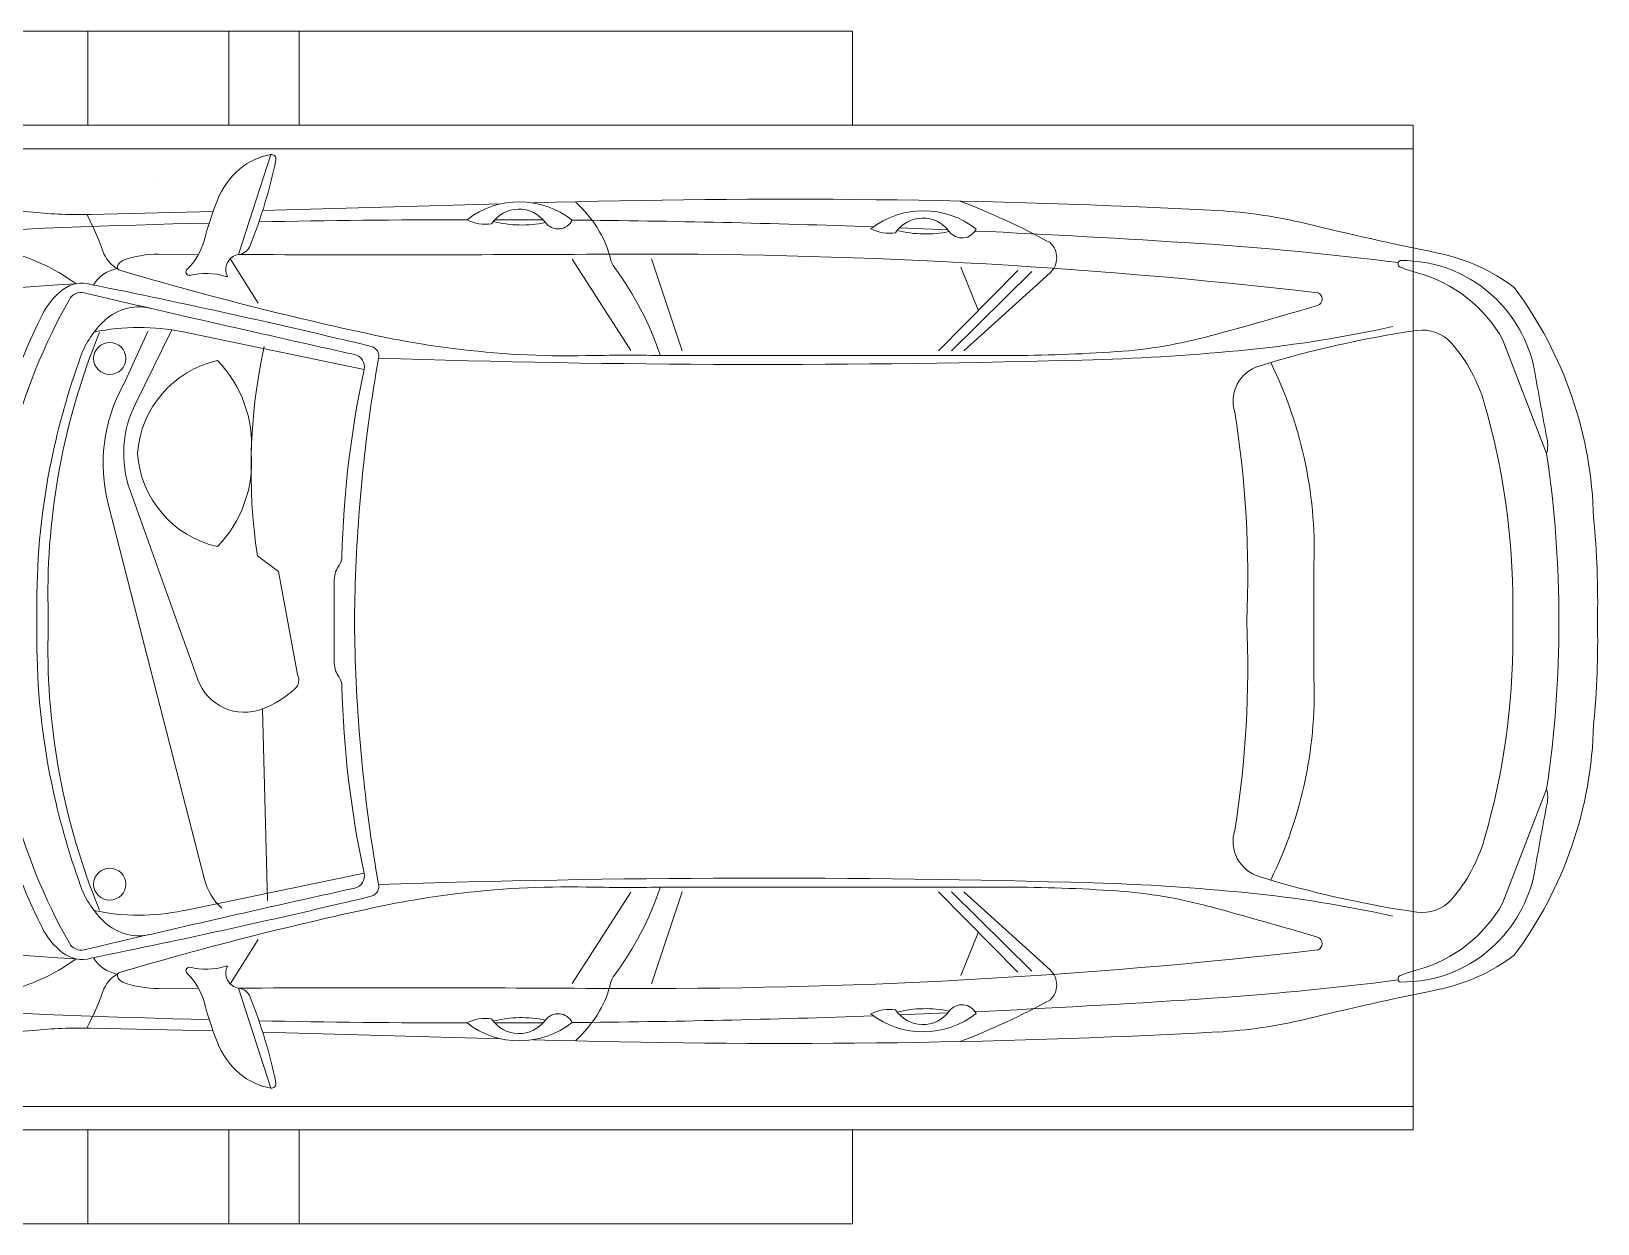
# Model space of a CAD drawing. Header units: millimetres. Extents: x 48966 to 155647, y -43515 to 30475.
# Drawn here: x 136231 to 139567, y -9263 to -6723 of the extents above; entities that cross this region are included whole.
import ezdxf

# ---------------------------------------------------------------- set-up
doc = ezdxf.new("R2010")
doc.units = ezdxf.units.MM
doc.layers.add('Парковка', color=7, linetype='Continuous', lineweight=9)
doc.layers.add('Элементы узлов', color=7, linetype='Continuous', lineweight=9)

# ---------------------------------------------------------------- blocks, each defined once
blk = doc.blocks.new('Прк_Свб_Механизированная парковка_Параллельная - Прк_Свб_Механизированная парковка_Параллельная-8455325-План -1-го этажа на отм_ -10_350')
at = {"layer": 'Парковка'}
for p, q in [((260, 1334), (260, -2672)), ((310, -2672), (310, 1334)), ((310, -2672), (310, 1334)), ((2350, 1334), (2350, -2672)), ((2350, -2672), (2350, 1334)), ((2400, 1334), (2400, -2672)), ((60, 150), (60, 300)), ((260, 300), (260, 150)), ((2400, 150), (2400, 300)), ((2600, 300), (2600, 150)), ((60, -150), (60, 150)), ((60, 150), (260, 150)), ((60, 150), (260, 150)), ((260, 150), (260, -150)), ((2400, -150), (2400, 150)), ((2400, 150), (2600, 150)), ((2400, 150), (2600, 150)), ((2600, 150), (2600, -150)), ((2283.4, 0), (2284, 0)), ((60, -300), (60, -150)), ((260, -150), (60, -150)), ((60, -150), (260, -150)), ((260, -150), (260, -300)), ((2400, -300), (2400, -150)), ((2600, -150), (2400, -150)), ((2400, -150), (2600, -150)), ((2600, -150), (2600, -300)), ((60, -1478), (60, -300)), ((60, -300), (260, -300)), ((260, -300), (260, -1478)), ((2400, -1478), (2400, -300)), ((2400, -300), (2600, -300)), ((2600, -300), (2600, -1478)), ((60, -1478), (260, -1478)), ((2400, -1478), (2600, -1478)), ((310, -2672), (260, -2672)), ((2350, -2672), (310, -2672)), ((2400, -2672), (2350, -2672))]:
    blk.add_line(p, q, dxfattribs=at)
at = {"layer": 'Элементы узлов'}
for p, q in [((1303.1, 258.5), (1343.2, 258.5)), ((1311.3, 234.6), (1343.2, 234.6)), ((1343.2, 258.5), (1383.3, 258.5)), ((1343.2, 234.6), (1375, 234.6)), ((476.6, 144.2), (470.5, -116.9)), ((2209.8, 144.2), (2215.9, -116.9)), ((1343.2, 42.9), (1593.2, 106.6)), ((1846.8, 74.4), (1960.8, 22.4)), ((793, -98.7), (1343.2, 42.9)), ((1343.2, -39.7), (1622, 60)), ((1808, 47.9), (1964.1, -28.6)), ((561.5, -85.9), (561.1, -1.3)), ((2124.8, -85.9), (2125.3, -1.3)), ((806.5, -438.5), (726.8, -52.8)), ((1218.9, -84.4), (1343.2, -39.7)), ((1879.9, -438.5), (1959.6, -52.8)), ((571.8, -154.1), (665.5, -212.9)), ((2114.5, -154.1), (2020.8, -212.9)), ((561.9, -171.1), (349, -239.4)), ((2124.5, -171.1), (2337.4, -239.4)), ((467.9, -222.5), (454, -729.1)), ((1156.5, -221.7), (748.8, -232.5)), ((1449.5, -256.3), (1482.5, -211.2)), ((2218.5, -222.5), (2232.4, -729.1)), ((1229.8, -296.5), (1449.5, -256.3)), ((1343.2, -374.6), (1253.6, -374.6)), ((1432.8, -374.6), (1343.2, -374.6)), ((487.7, -716.5), (488.1, -819.7)), ((2198.7, -716.5), (2198.3, -819.7)), ((451.9, -798), (451.8, -800.1)), ((2234.5, -798), (2234.5, -800.1)), ((766.3, -1006.4), (571.5, -881.2)), ((1920.1, -1006.4), (2114.9, -881.2)), ((766.9, -1115.4), (570.8, -1049.9)), ((1919.5, -1115.4), (2115.5, -1049.9)), ((776.9, -1069.1), (776.9, -1806.6)), ((1909.5, -1069.1), (1909.5, -1806.6)), ((505, -1578.3), (509.2, -1681.5)), ((2181.4, -1578.3), (2177.2, -1681.5)), ((766.9, -1661.7), (596.1, -1830.6)), ((1919.5, -1661.7), (2090.3, -1830.6)), ((766.9, -1689), (598, -1860)), ((1919.5, -1689), (2088.3, -1860)), ((681.5, -1746.2), (589, -1709.1)), ((766.9, -1715.5), (600.7, -1899)), ((1919.5, -1715.5), (2085.7, -1899)), ((2004.9, -1746.2), (2097.4, -1709.1)), ((1343.2, -2460.4), (1235.7, -2460.4)), ((1450.6, -2460.4), (1343.2, -2460.4)), ((985.4, -2956.2), (744, -2863.3)), ((1701, -2956.2), (1942.4, -2863.3)), ((1310.2, -2884.5), (1343.2, -2884.5)), ((1343.2, -2884.5), (1376.2, -2884.5))]:
    blk.add_line(p, q, dxfattribs=at)
for centre in [(783.3, 103.4), (1903.1, 103.4)]:
    blk.add_circle(centre, 34.2, dxfattribs=at)
for centre, radius, start, end in [((5600.6, -107.2), 4984.5, 162.2564, 176.7534), ((-2914.2, -107.2), 4984.5, 3.2466, 17.7436), ((23730.1, -681.5), 23242.5, 175.51359, 178.58766), ((-21043.8, -681.5), 23242.5, 1.41234, 4.48641), ((2275.9, 446.1), 1813, 180.6626, 185.6835), ((410.4, 446.1), 1813, 354.3165, 359.3374), ((1280.9, -931.2), 1318.2, 90, 116.5895), ((1405.4, -931.2), 1318.2, 63.4105, 90), ((1277.3, -906), 1258.5, 90, 119.5106), ((1409.1, -906), 1258.5, 60.4894, 90), ((977.2, 430.1), 435.6, 197.2913, 215.8402), ((1709.2, 430.1), 435.6, 324.1598, 342.7087), ((-531.7, 166.7), 1008.5, 358.725, 5.6835), ((762.2, 105.2), 159.2, 116.5895, 141.7511), ((1283.1, -1222.6), 1457.5, 88.8885, 112.382), ((1303.1, -1237.9), 1496.5, 90, 101.667), ((1403.3, -1222.6), 1457.5, 67.618, 91.1115), ((1383.3, -1237.9), 1496.5, 78.333, 90), ((1924.2, 105.2), 159.2, 38.2489, 63.4105), ((3218.1, 166.7), 1008.5, 174.3165, 181.275), ((689.5, 162.5), 66.6, 141.7511, 196.5561), ((1326.6, -1352.2), 1613.1, 101.667, 109.8195), ((1359.7, -1352.2), 1613.1, 70.1805, 78.333), ((1996.9, 162.5), 66.6, 343.4439, 38.2489), ((671.5, 164.3), 28.7, 119.5106, 193.1999), ((2014.9, 164.3), 28.7, 346.8001, 60.4894), ((718.1, 593.9), 503.1, 241.3338, 251.0146), ((664.8, 74.6), 74.1, 120.9469, 169.9746), ((16869.6, 3417.3), 16570.5, 191.39461, 193.50875), ((-47059.2, -11030.7), 48997.3, 12.50884, 13.19986), ((846.3, -19.5), 196.5, 109.8195, 137.2732), ((1182.9, 41.4), 465.7, 168.202, 191.677), ((1840, -19.5), 196.5, 42.7268, 70.1805), ((49745.6, -11030.7), 48997.3, 166.80014, 167.49116), ((-14183.2, 3417.3), 16570.5, 346.49125, 348.60539), ((1503.5, 41.4), 465.7, 348.323, 11.798), ((2021.5, 74.6), 74.1, 10.0254, 59.0531), ((1968.3, 593.9), 503.1, 288.9854, 298.6662), ((531.7, 52.2), 69.7, 28.1772, 71.0146), ((780.9, 40.9), 107.5, 137.2732, 196.0324), ((1679.2, -231.2), 348.6, 61.2722, 104.2875), ((1905.4, 40.9), 107.5, 343.9676, 42.7268), ((2154.6, 52.2), 69.7, 108.9854, 151.8228), ((782.4, 0.1), 221.3, 160.1434, 180.3434), ((590.9, 69.2), 17.7, 100.6077, 160.1434), ((588.8, 80.1), 6.67, 16.4743, 100.6077), ((-6475.9, -2009.1), 7373.8, 12.12755, 16.47434), ((1700.9, -160.8), 234.5, 62.8298, 109.675), ((9162.2, -2009.1), 7373.8, 163.52566, 167.87245), ((2097.5, 80.1), 6.67, 79.3923, 163.5257), ((2095.5, 69.2), 17.7, 19.8566, 79.3923), ((1904, 0.1), 221.3, 359.6566, 19.8566), ((1715.8, -174), 218.7, 93.9894, 167.3312), ((1685.4, -174), 218.7, 12.6688, 86.0106), ((500.4, 24.7), 126.4, 284.9413, 317.0937), ((598.5, -66.6), 7.62, 357.6518, 137.0937), ((2087.9, -66.6), 7.62, 42.9063, 182.3482), ((2186, 24.7), 126.4, 222.9063, 255.0587), ((741.2, -877.9), 807.8, 104.9413, 111.4202), ((743.2, -101.1), 141.3, 165.9661, 197.4794), ((824.1, -219.6), 124.9, 104.4274, 137.5688), ((1254.5, -183.3), 105.2, 109.7876, 201.4014), ((1943.1, -101.1), 141.3, 342.5206, 14.0339), ((1945.2, -877.9), 807.8, 68.5798, 75.0587), ((507.8, -282.9), 168.6, 111.4202, 139.2443), ((1681.5, 58.8), 257.4, 225.9128, 274.2557), ((1719.7, 58.8), 257.4, 265.7443, 314.0872), ((2178.6, -282.9), 168.6, 40.7557, 68.5798), ((593.4, -175.6), 31.8, 61.7253, 171.9015), ((602, -145.6), 6.72, 342.5206, 17.4794), ((2084.4, -145.6), 6.72, 162.5206, 197.4794), ((2093, -175.6), 31.8, 8.0985, 118.2747), ((482.8, -261.4), 135.6, 139.2443, 170.6977), ((147.9, 791.5), 1063.3, 281.5266, 291.7816), ((530.8, -166.7), 31.5, 291.7816, 351.9015), ((-79447.8, -480.8), 80010.3, 359.656603, 0.22174), ((1667.1, -1443.6), 1246.2, 77.8859, 98.5188), ((82134.2, -480.8), 80010.3, 179.77826, 180.343397), ((2155.6, -166.7), 31.5, 188.0985, 248.2184), ((2538.5, 791.5), 1063.3, 248.2184, 258.4734), ((2203.6, -261.4), 135.6, 9.3023, 40.7557), ((23730.1, -681.5), 23242.5, 178.8486, 179.94039), ((1368.8, -138.5), 228, 201.4014, 221.9514), ((-21043.8, -681.5), 23242.5, 0.05961, 1.1514), ((358.4, -241), 9.6, 170.6977, 281.5266), ((2327.9, -241), 9.6, 258.4734, 9.3023), ((1218.2, -273.9), 25.4, 221.9514, 297.3135), ((1252.4, -2489.3), 2098.7, 91.287, 102.2672), ((1204.5, -357.6), 33.6, 271.287, 305.3172), ((1256.9, -431.5), 57, 93.2769, 125.3172), ((1429.5, -431.5), 57, 54.6828, 86.7231), ((1481.8, -357.6), 33.6, 234.6828, 268.713), ((1433.9, -2489.3), 2098.7, 77.7328, 88.713), ((800.9, -412.6), 26.5, 192.5088, 282.2672), ((1372.8, -3824.1), 3406.5, 91.3291, 99.9611), ((1348.7, -2785.6), 2367.7, 90.1333, 91.3291), ((1337.7, -2785.6), 2367.7, 88.6709, 89.8667), ((1313.6, -3824.1), 3406.5, 80.0389, 88.6709), ((1885.5, -412.6), 26.5, 257.7328, 347.4912), ((-1223.7, -880.5), 2001.8, 7.2662, 12.1276), ((778, -448.5), 21.1, 193.5088, 285.1413), ((1908.4, -448.5), 21.1, 254.8587, 346.4912), ((3910.1, -880.5), 2001.8, 167.8724, 172.7338), ((-23669.9, -1289.6), 24466, 358.3574, 1.92157), ((26356.3, -1289.6), 24466, 178.07843, 181.6426), ((-1158.7, -872.2), 1936.2, 358.8576, 7.2662), ((3845, -872.2), 1936.2, 172.7338, 181.1424), ((631.7, -768.9), 182.2, 142.2625, 218.1707), ((416.5, -695.8), 80.9, 350.0056, 28.3928), ((2269.8, -695.8), 80.9, 151.6072, 189.9944), ((2054.6, -768.9), 182.2, 321.8293, 37.7375), ((534.8, -767.9), 69.8, 123.665, 233.8526), ((250.6, -773.5), 248.4, 348.2149, 14.0507), ((2435.8, -773.5), 248.4, 165.9493, 191.7851), ((2151.5, -767.9), 69.8, 306.1474, 56.335), ((17986.1, -1329), 17542.2, 178.27209, 183.02729), ((-15299.7, -1329), 17542.2, 356.97271, 1.72791), ((473.9, -851.3), 33.5, 295.8089, 53.8526), ((2212.4, -851.3), 33.5, 126.1474, 244.1911), ((652.3, -702.6), 274.9, 222.4312, 239.644), ((23730.1, -681.5), 23242.5, 180.49284, 182.07402), ((2034.1, -702.6), 274.9, 300.356, 317.5688), ((-21043.8, -681.5), 23242.5, 357.92598, 359.50716), ((5170.4, -998.5), 4394.1, 178.8576, 180.9215), ((-2484.1, -998.5), 4394.1, 359.0785, 1.1424), ((619.5, -758.6), 210, 239.644, 256.9513), ((13091.3, -1035.4), 12530.4, 179.6566, 186.56714), ((561.8, -1007.6), 45.5, 52.3631, 76.9513), ((-10404.9, -1035.4), 12530.4, 353.43286, 0.3434), ((2124.6, -1007.6), 45.5, 103.0487, 127.6369), ((2066.9, -758.6), 210, 283.0487, 300.356), ((994.9, -422.7), 682.2, 233.5561, 251.3631), ((1691.5, -422.7), 682.2, 288.6369, 306.4439), ((650.9, -1629), 182.2, 142.2625, 218.1707), ((435.7, -1555.9), 80.9, 350.0056, 28.3928), ((2250.7, -1555.9), 80.9, 151.6072, 189.9944), ((2035.5, -1629), 182.2, 321.8293, 37.7375), ((554, -1628), 69.8, 123.665, 233.8526), ((269.7, -1633.6), 248.4, 348.2149, 14.0507), ((2416.7, -1633.6), 248.4, 165.9493, 191.7851), ((2132.4, -1628), 69.8, 306.1474, 56.335), ((493.1, -1711.4), 33.5, 295.8089, 53.8526), ((2193.3, -1711.4), 33.5, 126.1474, 244.1911), ((1914.1, -1147.8), 1569.1, 200.8627, 208.6042), ((772.3, -1147.8), 1569.1, 331.3958, 339.1373), ((23730.1, -681.5), 23242.5, 182.60819, 183.78488), ((-21043.8, -681.5), 23242.5, 356.21512, 357.39181), ((-2619.8, -1806.6), 3396.7, 356.0399, 0), ((5306.2, -1806.6), 3396.7, 180, 183.9601), ((568.6, -1870), 43.2, 222.166, 317.834), ((2117.8, -1870), 43.2, 222.166, 317.834), ((-3794.8, -1859.6), 4582.7, 354.2326, 358.3574), ((6481.2, -1859.6), 4582.7, 181.6426, 185.7674), ((-260.9, -1969.9), 1032.1, 344.8422, 356.0399), ((2947.3, -1969.9), 1032.1, 183.9601, 195.1578), ((7631.8, -1746.5), 7109, 183.78488, 187.22227), ((-4945.4, -1746.5), 7109, 352.77773, 356.21512), ((1494.7, -2201.2), 1027.8, 183.0273, 193.6405), ((-8359.6, 224.1), 9422.8, 343.39632, 344.84216), ((11046, 224.1), 9422.8, 195.15784, 196.60368), ((1191.7, -2201.2), 1027.8, 346.3595, 356.9727), ((874.4, -2367), 78.4, 72.8485, 162.8788), ((1246.5, -119.7), 2200.3, 260.8743, 272.5193), ((1439.9, -119.7), 2200.3, 267.4807, 279.1257), ((1812, -2367), 78.4, 17.1212, 107.1515), ((-1923.3, -2048.6), 2701.7, 347.5938, 354.2326), ((4609.7, -2048.6), 2701.7, 185.7674, 192.4062), ((2938.8, -3003), 2238.6, 162.8788, 171.6988), ((-252.4, -3003), 2238.6, 8.3012, 17.1212), ((1191.5, -1553.3), 908.1, 243.8994, 272.7948), ((1494.9, -1553.3), 908.1, 267.2052, 296.1006), ((-7093, -4285.2), 7809.1, 11.52756, 13.64045), ((9779.3, -4285.2), 7809.1, 166.35955, 168.47244), ((656.6, -2464.4), 14.2, 196.6037, 343.3963), ((2029.7, -2464.4), 14.2, 196.6037, 343.3963), ((581.7, -2647.3), 7.47, 22.0252, 157.9748), ((860.8, -2648.5), 286.1, 179.1903, 224.6415), ((292.4, -2764.3), 319.6, 15.1386, 22.0252), ((1825.6, -2648.5), 286.1, 315.3585, 0.8097), ((2394, -2764.3), 319.6, 157.9748, 164.8614), ((2104.7, -2647.3), 7.47, 22.0252, 157.9748), ((887.5, -2603.3), 296.9, 195.1386, 241.109), ((805.8, -2691.8), 83, 171.6988, 228.881), ((1880.6, -2691.8), 83, 311.119, 8.3012), ((1798.9, -2603.3), 296.9, 298.891, 344.8614), ((954, -2644), 403.5, 191.5276, 217.1149), ((1732.4, -2644), 403.5, 322.8851, 348.4724), ((970.8, -2502.8), 333.8, 228.881, 253.9511), ((1715.6, -2502.8), 333.8, 286.0489, 311.119), ((1310.2, -1322.9), 1561.6, 253.9511, 270), ((1376.2, -1322.9), 1561.6, 270, 286.0489), ((864.2, -2645.2), 290.8, 224.6415, 260.5937), ((1822.2, -2645.2), 290.8, 279.4063, 315.3585), ((1142.1, -2202.7), 853.8, 233.327, 268.6899), ((1544.2, -2202.7), 853.8, 271.3101, 306.673), ((109, -7203.9), 4330, 78.733, 80.5937), ((2577.4, -7203.9), 4330, 99.4063, 101.267), ((967.9, -2892.4), 66.2, 258.733, 285.3031), ((1343.6, -535.5), 2447.1, 261.5838, 269.991), ((1342.8, -535.5), 2447.1, 270.009, 278.4162), ((1718.4, -2892.4), 66.2, 254.6969, 281.267), ((1298.8, -1297.3), 1767.7, 264.2809, 271.4401), ((1387.6, -1297.3), 1767.7, 268.5599, 275.7191)]:
    blk.add_arc(centre, radius, start, end, dxfattribs=at)

msp = doc.modelspace()

# ---------------------------------------------------------------- block references
at = {"layer": 'Парковка', "rotation": 90.00000000000053}
msp.add_blockref('Прк_Свб_Механизированная парковка_Параллельная - Прк_Свб_Механизированная парковка_Параллельная-8455325-План -1-го этажа на отм_ -10_350', (136501.6, -9322.9), dxfattribs=at)

doc.saveas('drawing.dxf')
